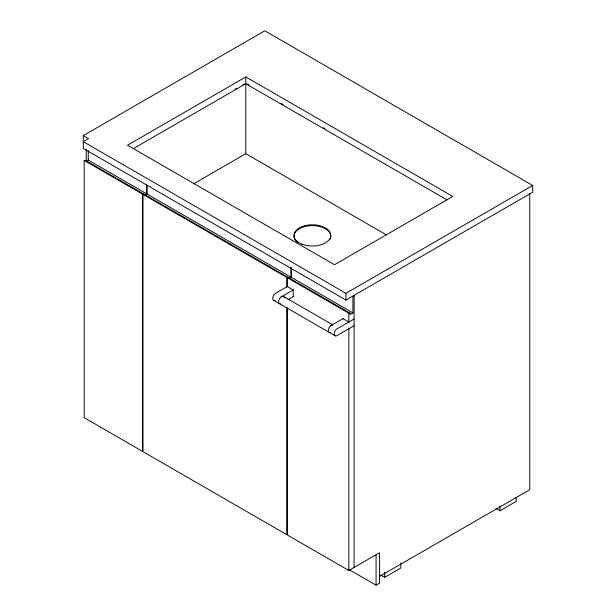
<?xml version="1.0" encoding="UTF-8"?>
<svg xmlns="http://www.w3.org/2000/svg" width="616" height="616" viewBox="0 0 616 616"><rect width="100%" height="100%" fill="white"/><g stroke="black" fill="none" stroke-linecap="round" stroke-linejoin="round"><path stroke-width="0.92" d="M83.306 135.597L264.818 30.8L532.694 185.454L532.694 192.215L345.915 300.054L83.306 148.441L83.306 135.597L88.581 138.639L83.306 141.68L345.915 293.293L532.694 185.454M86.817 160.945L88.281 160.106L146.546 193.74L146.546 184.192M245.792 76.946L127.512 145.23L334.496 264.726L452.768 196.442L245.792 76.946L245.792 153.684L386.502 234.919M235.004 89.251L236.667 88.296M242.473 84.946L244.129 83.984M133.341 148.625L245.792 83.707L446.954 199.846M144.344 195.01L146.546 193.74M144.929 195.341L147.132 194.079L290.875 277.069L290.875 267.521M193.532 183.853L245.792 153.684M288.681 278.332L290.875 277.069M289.266 278.671L291.46 277.408L352.937 312.897L352.937 296.673L354.108 295.996M287.703 286.332L275.383 293.447A4.158 2.402 -60 0 0 272.711 298.229A4.158 2.402 -60 0 0 275.152 300.308M281.243 296.827L293.555 289.713M288.142 299.607L293.709 296.388M331.008 325.564L343.328 318.449M352.937 312.897L350.011 314.591L350.011 313.12L288.534 277.624L287.364 277.747L287.364 286.532L293.216 289.913L293.216 296.673M354.108 318.988L336.867 328.944A4.158 2.402 -60 0 0 334.203 334.165A4.158 2.402 -60 0 0 337.391 335.397L354.108 325.749M287.364 307.684L287.364 534.996L348.841 570.493L379.579 552.745L379.579 583.175L376.068 585.2L348.61 569.353M379.579 576.414L529.768 489.705L529.768 193.909M380.657 575.005L384.7 577.338L400.808 568.044L400.808 562.97M496.003 508.408L500.053 510.749L516.154 501.447L516.154 497.22M84.184 160.445L85.355 160.322L143.613 193.963L142.442 194.079L84.184 160.445L84.184 417.694L142.442 451.335L142.442 194.079M143.028 194.417L144.198 194.302L287.949 277.292L286.779 277.408L143.028 194.417L143.028 451.674L286.779 534.665L286.779 308.123M287.364 277.747L348.841 313.236L350.011 313.12M247.455 83.992L249.118 84.954M280.757 103.219L283.252 104.658M323.223 127.735L324.886 128.698M342.981 318.649L348.841 322.029L348.841 313.236M283.837 296.619L332.779 324.871M273.766 300.369L328.944 332.224M329.391 332.478L335.25 335.859M500.053 505.674L500.053 510.749M384.7 572.272L384.7 577.338M376.068 554.777L376.068 585.2M354.108 295.318L354.108 567.452M348.841 328.79L348.841 570.493M345.915 293.293L345.915 300.054M291.46 267.86L291.46 277.408M286.779 277.408L286.779 287.002M147.132 185.485L147.132 194.079M88.281 150.558L88.281 160.106M86.232 149.318L86.232 160.861M330.769 332.424A4.158 2.402 -60 0 1 328.451 329.483A4.158 2.402 -60 0 1 332.386 325.002M280.388 303.85A4.173 2.41 -60 0 1 279.695 298.406A4.173 2.41 -60 0 1 284.43 297.905M294.063 235.412A18.38 10.611 0 0 1 316.216 225.864A18.38 10.611 0 0 1 329.722 239.793M297.667 242.596A18.38 10.611 0 0 1 294.009 236.336M301.979 244.152A18.38 10.611 0 0 0 330.715 236.236A18.38 10.611 0 0 0 304.481 225.826A18.38 10.611 0 0 0 301.979 244.152"/></g></svg>
